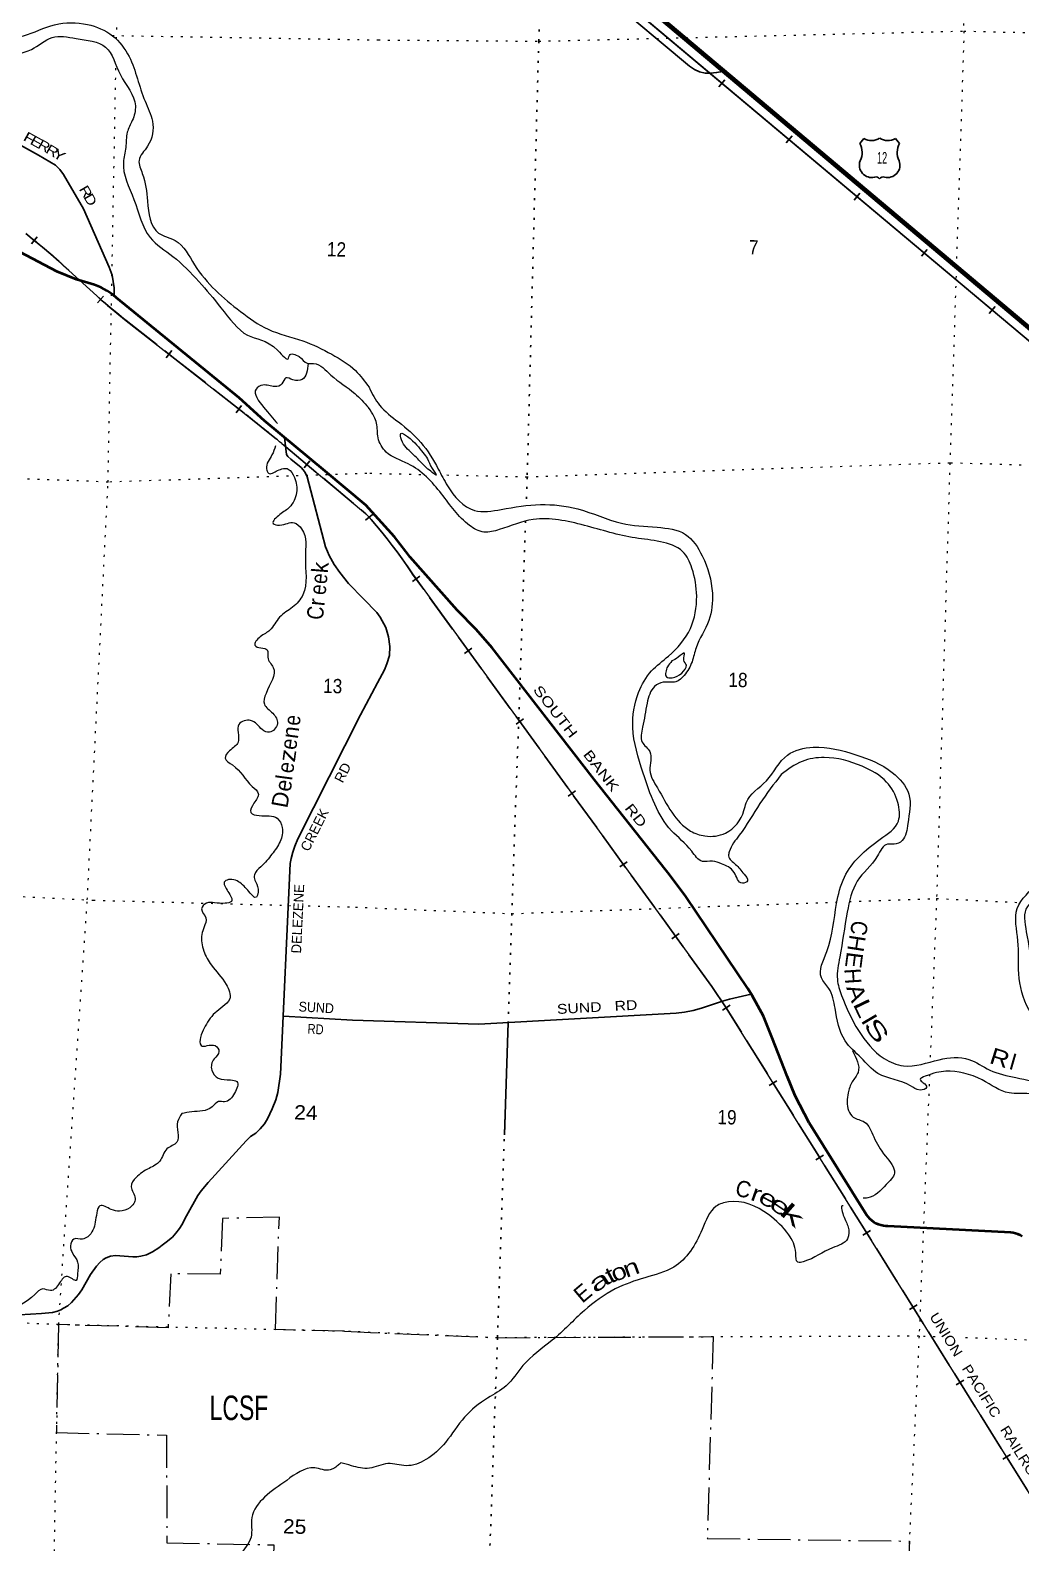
# Model space of a CAD drawing. Header units: feet. Extents: x -757852 to -501257, y -360805 to -170898.
# Drawn here: x -599646 to -587532, y -200353 to -181854 of the extents above; entities that cross this region are included whole.
import ezdxf
from ezdxf.enums import TextEntityAlignment as Align

# ---------------------------------------------------------------- set-up
doc = ezdxf.new("R2010")
doc.units = ezdxf.units.FT
doc.header["$LTSCALE"] = 80
for name, pattern in [('DOT_DASHED', [7.7, 5, -1.2, 0.3, -1.2]), ('DOTTED', [1.5, 0.3, -1.2]), ('LONG_DASHED', [7.5, 6, -1.5])]:
    doc.linetypes.add(name, pattern=pattern)
for name, color, linetype, lineweight in [('16', 7, 'Continuous', 25), ('20', 7, 'Continuous', 70), ('26', 7, 'Continuous', 40), ('27', 7, 'Continuous', 13), ('29', 7, 'Continuous', 25), ('34', 7, 'Continuous', 13), ('39', 7, 'Continuous', 13), ('41', 7, 'Continuous', 13), ('44', 7, 'DOT_DASHED', 13), ('6', 7, 'DOTTED', 25), ('63', 7, 'Continuous', 25), ('7', 7, 'DOTTED', 13)]:
    doc.layers.add(name, color=color, linetype=linetype, lineweight=lineweight)
doc.layers.add('30', color=7, linetype='Continuous')

msp = doc.modelspace()

# ---------------------------------------------------------------- linework, layer by layer
at = {"layer": '16'}
for p, q in [((-589501.19, -183237.98), (-589449.88, -183179.22)), ((-589258.12, -183173.25), (-589258.4, -183173.45)), ((-589066.03, -183179.13), (-589014.64, -183237.98))]:
    msp.add_line(p, q, dxfattribs=at)
for centre, radius, start, end in [((-589694.17, -183348.61), 222.05, 332.97043, 29.75871), ((-589358.8, -183021.56), 182.07, 239.97227, 303.45418), ((-589157.02, -183022.06), 181.52, 236.33975, 300.08743), ((-589157.03, -183021.56), 182.07, 236.54582, 236.59441), ((-588821.67, -183348.61), 222.05, 150.24129, 207.02957), ((-589354.98, -183503.51), 151.42, 159.09177, 283.81923), ((-589160.86, -183503.51), 151.42, 256.18077, 20.90823)]:
    msp.add_arc(centre, radius, start, end, dxfattribs=at)
for centre, major_axis, start_param, end_param in [((-589299.64, -183702.33), (-19.56, 51.67), 4.95877769, 6.28318531), ((-589216.19, -183702.33), (19.56, 51.67), 0, 1.32637542)]:
    msp.add_ellipse(centre, major_axis=major_axis, ratio=0.929097, start_param=start_param, end_param=end_param, dxfattribs=at)
at = {"layer": '20'}
msp.add_lwpolyline([(-584074.58, -190009.86), (-584119.21, -189942.74), (-584890.46, -188925.91), (-585083.1, -188661.93), (-586261.76, -186780.57), (-586273.71, -186761.72), (-586575.7, -186338.49), (-586920.28, -185949.15), (-587303.67, -185597.96), (-594979.17, -179141.58), (-595309.87, -178854.35)], dxfattribs=at)
at = {"layer": '26'}
for points in [[(-595540.12, -187662.57), (-596038.99, -187248.41), (-596781.73, -186629.51), (-597092.44, -186347.79), (-598589.4, -185127.21), (-598633.41, -185091.04), (-598704.25, -185042.49), (-598779.77, -185001.62), (-598859.15, -184968.86), (-598941.52, -184944.58), (-599078.68, -184901.37), (-599320.51, -184803.01), (-603799.81, -182442.12), (-603946.42, -182371.67), (-604077.82, -182319.75), (-604238.94, -182273.46), (-604471.91, -182221.38)], [(-587514.92, -196606.31), (-587540.61, -196591.08), (-587567.75, -196578.62), (-587596.05, -196569.06), (-587625.19, -196562.51), (-587654.85, -196559.05), (-589156.37, -196479.4), (-589180.85, -196479.17), (-589212.2, -196475.95), (-589243.05, -196469.47), (-589273.05, -196459.8), (-589301.88, -196447.05), (-589329.22, -196431.35), (-589354.76, -196412.88), (-589378.24, -196391.85), (-589399.38, -196368.47), (-589417.97, -196343.02), (-590119.26, -195216.53), (-590289.9, -194888.53), (-590389.46, -194646.55), (-590570.47, -194176.01), (-590679.68, -193910.87), (-590816, -193658.6), (-590868.62, -193575.74), (-591629.73, -192449.84), (-591830.28, -192173.75), (-591880.44, -192113.3), (-592746.62, -191022.62), (-593997.38, -189405.69), (-594194.07, -189184.65), (-594423.66, -188948.46), (-594998.53, -188296.77), (-595052.18, -188228.4), (-595191.62, -188048.48), (-595540.12, -187662.57)]]:
    msp.add_lwpolyline(points, dxfattribs=at)
at = {"layer": '29'}
for p, q in [((-593327.95, -180830.71), (-591583.43, -182292.38)), ((-595607.1, -190225.14), (-596373.23, -191742.65)), ((-596465.5, -192045.36), (-596585.51, -194623.68)), ((-596548.56, -193913.29), (-595704.77, -193961.3)), ((-593801.01, -193991.29), (-593847.83, -195364.89))]:
    msp.add_line(p, q, dxfattribs=at)
for points in [[(-591583.43, -182292.38), (-591522.11, -182335.16), (-591462.53, -182360.7), (-591390.18, -182377.73), (-591328.48, -182379.86), (-591251.88, -182371.35), (-591205.06, -182360.7), (-591169.09, -182346.5)], [(-601271.43, -182945.72), (-600919.63, -182924.43), (-600798.84, -182926.87), (-600621.2, -182939.91), (-600283.15, -183012.07), (-600135.39, -183054.37), (-599545.7, -183382.06), (-599336.93, -183504.33), (-599283.38, -183555.13), (-599237.58, -183617.93), (-598994.26, -184039.82), (-598680.3, -184749.81), (-598646.19, -184848.58), (-598621.88, -185006.05), (-598621.35, -185100.95)], [(-596535.65, -186833.1), (-596510.69, -187042.46), (-596497.07, -187065.17), (-596459.87, -187100.57), (-596333.71, -187203.18), (-596307.39, -187231.32), (-596284.7, -187261.29), (-596260.2, -187314.85), (-596035.12, -188171.99), (-596012.43, -188229.21), (-595990.64, -188278.24), (-595929.84, -188386.28), (-595861.77, -188487.08), (-595755.59, -188618.72), (-595570.02, -188806.46)], [(-595570.02, -188806.46), (-595407.51, -188976.95), (-595364.96, -189032.3), (-595296.87, -189160.03), (-595262.82, -189270.72), (-595250.05, -189389.93), (-595254.31, -189500.63), (-595284.1, -189602.81), (-595313.89, -189675.19), (-595399, -189836.98), (-595607.1, -190225.14)], [(-596465.5, -192045.36), (-596456.09, -191982.44), (-596435.22, -191905.26), (-596410.85, -191834.82), (-596373.23, -191742.65)], [(-591746.21, -193877.43), (-591646.59, -193861.97), (-591540.2, -193842.81), (-591435.93, -193815.14), (-591352.95, -193787.46), (-591180.59, -193727.86), (-591093.35, -193704.44), (-590827.37, -193644.84)], [(-595704.77, -193961.3), (-594161.99, -194008.19), (-591746.21, -193877.43)], [(-596585.51, -194623.68), (-596619.57, -194847.54), (-596644.08, -194935.62), (-596688.55, -195043.67), (-596745.73, -195169.88), (-596782.94, -195228.9), (-596834.67, -195289.74), (-596888.22, -195341.49), (-596950.84, -195385.98), (-597004.39, -195435.92), (-597469.07, -195948.03), (-597556.2, -196047.91), (-597596.13, -196104.21), (-597734.08, -196354.81), (-597791.27, -196462.87), (-597822.13, -196510.09), (-597864.78, -196565.47), (-597908.34, -196616.32), (-597984.58, -196678.06), (-598034.55, -196714.72)], [(-598034.55, -196714.72), (-598073.52, -196745.25), (-598152.48, -196795.2), (-598225.99, -196830.61), (-598294.06, -196849.68), (-598343.98, -196856.03), (-598392.08, -196856.95), (-598551.82, -196842.42), (-598603.55, -196841.5), (-598664.36, -196849.68), (-598716.09, -196866.93), (-598755.12, -196889.63), (-598795.05, -196924.14), (-598834.98, -196969.54), (-598911.22, -197071.23), (-599016.5, -197260.1), (-599056.44, -197318.21), (-599140.84, -197415.37), (-599187.12, -197454.41), (-599237.95, -197485.28), (-599271.53, -197502.54), (-599313.28, -197520.7), (-599372.28, -197536.13), (-599506.6, -197547.03), (-599777.06, -197563.37)]]:
    msp.add_lwpolyline(points, dxfattribs=at)
at = {"layer": '34'}
for p, q in [((-595325.73, -179027.64), (-587387.71, -185689.64)), ((-599174.18, -184793.76), (-598833.05, -185102.71)), ((-596568.85, -186909.91), (-595544.01, -187765.54))]:
    msp.add_line(p, q, dxfattribs=at)
at = {"layer": '34', "lineweight": 25}
for p, q in [((-591223.26, -182543.9), (-591152.15, -182459.17)), ((-590400.28, -183231.18), (-590329.17, -183146.45)), ((-589570.26, -183931.18), (-589499.15, -183846.46)), ((-588747.28, -184618.46), (-588676.17, -184533.74)), ((-587917.26, -185318.47), (-587846.15, -185233.74))]:
    msp.add_line(p, q, dxfattribs=at)
msp.add_lwpolyline([(-595314.6, -179035.54), (-587387, -185688.8)], dxfattribs=at)
at = {"layer": '34'}
for points in [[(-598471.95, -185406.04), (-597879.13, -185872.73), (-597009.94, -186552.94)], [(-582840.3, -207088.85), (-583002.41, -206831.92), (-591133.29, -193811.71), (-591307.85, -193548.17), (-594968.57, -188503.64)]]:
    msp.add_lwpolyline(points, dxfattribs=at)
for centre, radius, start, end in [((-604374.13, -190331.86), 7596.72, 46.80372, 52.04291), ((-594695.81, -180544.11), 6156.1, 227.77404, 232.16433), ((-618572.31, -213648.01), 34627.72, 50.54809, 51.48704), ((-599845.74, -191704.85), 5833.91, 33.27959, 42.50732)]:
    msp.add_arc(centre, radius, start, end, dxfattribs=at)
at = {"layer": '39'}
for points in [[(-602159.59, -180637.84), (-602062.63, -180545.69), (-601994.6, -180325.97), (-601905.47, -180068.54), (-601066.7, -179520), (-600691.81, -179435.13), (-600393.08, -179400.48), (-600272, -179387.46), (-600171.19, -179379.97), (-599845.77, -179480.88), (-599750.74, -179541.69), (-599674.58, -179553.7), (-599485.79, -179959.14), (-599571.98, -180180.41), (-599664.7, -180264.62), (-599697.54, -180211.44), (-599791.35, -180259.37), (-599944.1, -180408.48), (-600057.45, -180512.29), (-600115.36, -180573.22), (-600231.09, -180691.06), (-600462.26, -180759.66), (-600870.63, -180910.3), (-601082.68, -181096.14), (-601084.11, -181386.01), (-600936.92, -181687.72), (-600667.24, -181843.58), (-600502.28, -181845.78), (-600364.98, -181984.17), (-600103.54, -181990.84), (-599727.47, -181921.92), (-599347.67, -181786.65), (-598947.11, -181782.78), (-598640.77, -181921.46), (-598438.04, -182176.27), (-598242.76, -182720.8), (-598150.49, -182966.75), (-598210.64, -183271.23), (-598315.75, -183445.71), (-598275.6, -183605.78), (-598211.9, -183945.63), (-598076.99, -184333.6), (-597874.09, -184425.34), (-597636.24, -184723.33), (-597075.37, -185293.29), (-596736.86, -185511.3), (-596313.88, -185652.95), (-595957.89, -185817.05), (-595669.19, -186015.68), (-595502.89, -186220.86)], [(-599893.23, -182263.96), (-599931.49, -182186.48), (-599829.8, -182144.79), (-599629.1, -182087.5), (-599379.86, -181942.86), (-599086.35, -181954.38), (-598724.84, -182060.24), (-598544.34, -182397.03), (-598360.96, -182778.18), (-598397.79, -182958.43), (-598459.84, -183101.8), (-598478.68, -183286.54), (-598507.53, -183469), (-598378.35, -183923.26), (-598179.04, -184389.38), (-597901.23, -184619.93), (-597583.15, -184928.02), (-597313.7, -185248.96), (-596988.25, -185583.4), (-596618.75, -185770), (-596486.34, -185863.97), (-596477.42, -185829.97), (-596359.07, -185845.07), (-596260.54, -185926.1), (-596182.16, -185930.11), (-595968.43, -186070.45), (-595676.44, -186297.34), (-595508.57, -186468.83)], [(-596247.44, -185928.94), (-596322.03, -186125.85), (-596432.79, -186129.07), (-596520.76, -186106.69), (-596568.93, -186179.95), (-596654.27, -186212), (-596802.73, -186194.12), (-596884.46, -186242.37), (-596791.51, -186462.17), (-596624.11, -186664.19)], [(-595502.89, -186220.86), (-595374.11, -186439.94), (-595143.89, -186644.52), (-594870.55, -186894.36), (-594655.3, -187221.21), (-594543.62, -187424.94), (-594213.24, -187726.41), (-593885.43, -187714.2), (-593405.81, -187655.38), (-592948.95, -187708.6), (-592414.59, -187882.3), (-591979.78, -187932.98), (-591632.23, -188019.75), (-591427.5, -188282.01), (-591303.77, -188739.34), (-591347.87, -189072.01), (-591502.51, -189406.04), (-591552.81, -189577.72), (-591649.26, -189746.29), (-591749.52, -189822.28), (-591906.4, -189828.56), (-592010.06, -189878.33), (-592101.39, -190085.22), (-592156.63, -190379.42), (-592160.93, -190560.25), (-592069.28, -190677.05), (-592066.66, -190904.29), (-591975.39, -191121.6), (-591570, -191648.04), (-591394.62, -191708.56), (-591142.59, -191672.4), (-590917.05, -191398.39), (-590890.65, -191302.52), (-590643.11, -191033.05), (-590386.49, -190719.58), (-590070.72, -190622.64), (-589548.51, -190715.62), (-589103.56, -190931.4), (-588900.94, -191197.63), (-588913.52, -191557.19), (-588982.77, -191764.61), (-589082.31, -191810.46), (-589160.63, -191808.58), (-589284.62, -191952.35), (-589531.06, -192260.05), (-589654.62, -192639.05), (-589746.06, -193187.7), (-589774.71, -193462.44), (-589723.12, -193658.69), (-589516.34, -194087.87), (-589202.98, -194429.14), (-588966.02, -194519.29), (-588530.25, -194445.34), (-588166.48, -194442.03), (-587912.36, -194570.79), (-587591.06, -194662.96), (-587214, -194776.58), (-586983.45, -194967.09), (-586886.73, -195208.66), (-586919.88, -195503.39), (-586868.49, -195707.68), (-586581.47, -195889.5), (-586274.94, -195927.03), (-586150.86, -195863.68), (-586110.98, -195876.7), (-586138.43, -195932.33), (-586052.03, -195932.4), (-585792.26, -195824.06), (-585670.04, -195670.19), (-585735.3, -195457.52), (-585879.5, -195184.66), (-585920.56, -194968.55), (-586036.88, -194790.85), (-586358.52, -194543.86), (-586693.69, -194443.32), (-587165.02, -194154.53), (-587434.58, -193830.39), (-587556.78, -193393.2), (-587567.29, -192990.87), (-587575.93, -192594.61), (-587325.09, -192270.94), (-587131.44, -192070.54), (-586926.08, -191968.93), (-586906.14, -191891), (-586856.08, -191898.24), (-586807.12, -191951.69), (-586718.09, -191925.68), (-586662.91, -191971.24), (-586469.84, -191963.83), (-586294.22, -192014.3), (-586076.87, -192252.74), (-585794.36, -192707.86), (-585593.93, -192982.08), (-584752.1, -193490.88), (-584410.53, -193828.81), (-584167.16, -193987.46), (-583298.84, -194480.82)], [(-590462.47, -190956.99), (-590722.11, -191312.61), (-590974.43, -191698.57), (-591097.8, -191900.66), (-591105.07, -191952.76), (-591019.1, -192055.35), (-590915.49, -192176.46), (-590873.18, -192255.88), (-590936.2, -192286.53), (-591037.51, -192153.41), (-591193.72, -192047.12), (-591301.49, -192016.38), (-591426.14, -192019.41), (-591555.75, -191893.66), (-591802.99, -191644.44), (-592149.85, -190938.48), (-592277.21, -190380.54), (-592206.72, -189952), (-592047.78, -189690.45), (-591840.5, -189508.48), (-591573.26, -189171.13), (-591495.51, -188774.94), (-591553.68, -188433.78), (-591667.33, -188227.99), (-591937.76, -188108.89), (-592246.11, -188063.27), (-592869.35, -187909.55), (-593494.56, -187838.21), (-593909.39, -187960.91), (-594096.96, -187990.57), (-594273.87, -187909.91), (-594616.3, -187523.71), (-595025.47, -187156), (-595293.32, -187012.85), (-595391.62, -186837.59), (-595411.45, -186658.18), (-595440.62, -186580.09), (-595508.57, -186468.83)], [(-594845.4, -187019.61), (-595033.59, -186822.08), (-595113.1, -186785.99), (-595106.89, -186862.53), (-595046.89, -186958.47), (-594907.51, -187096.52), (-594781.87, -187220.17), (-594679.12, -187293.01), (-594731.47, -187213.34), (-594786.93, -187095.4), (-594845.4, -187019.61)], [(-596646.56, -186938.02), (-596689.88, -187048.6), (-596756.63, -187218.02), (-596733.84, -187270.94), (-596620.34, -187239.61), (-596491.06, -187220.77), (-596415.27, -187325.37), (-596389.82, -187509.23), (-596474.92, -187688.25), (-596593.94, -187777.82), (-596675.22, -187886.47), (-596597.25, -187906.58), (-596417.39, -187876.94), (-596326.75, -187951.73), (-596281.45, -188303.19), (-596311.25, -188757.42), (-596437.97, -188911.22), (-596596.03, -189032.01), (-596716.86, -189192), (-596833.67, -189273.57), (-596898.7, -189376.6), (-596825.07, -189408.68), (-596747.21, -189432.81), (-596741.44, -189521.54), (-596674.21, -189646.06), (-596762.88, -189963.9), (-596782.39, -190096.28), (-596680.61, -190207.59), (-596623.49, -190333.87), (-596720.8, -190440.1), (-596808.51, -190407.66), (-596950.51, -190295.32), (-597094.64, -190343.99), (-597105.22, -190442.37), (-597104.26, -190561.18), (-597209.61, -190667.2), (-597262.27, -190758.47), (-597173.79, -190839.24), (-596931.05, -191103.13), (-596856.8, -191189.58), (-596910.19, -191309.01), (-596949.28, -191420.75), (-596845.64, -191459.63), (-596627.11, -191491.38), (-596563.64, -191605.74), (-596590.16, -191776.19), (-596690.78, -191932.67), (-596825.49, -192084.25), (-596904.55, -192184.91), (-596900.17, -192249.44), (-596858.67, -192357.2), (-596897.62, -192462.91), (-596921.28, -192444.19), (-597048.53, -192306.05), (-597201.78, -192239.73), (-597266.81, -192264.25), (-597227.73, -192388.05), (-597186.54, -192507.88), (-597263.64, -192532.09), (-597392.24, -192524.78), (-597490.99, -192530.31), (-597551.17, -192601.25), (-597499.62, -192709.27), (-597520.62, -192821.48), (-597547.13, -192913.41), (-597524.15, -193115.32), (-597430.01, -193288.84), (-597248.94, -193524.98), (-597207.18, -193701.2), (-597292.12, -193795.67), (-597463.39, -193960.41), (-597518.21, -194057.66), (-597565.41, -194171.21), (-597557.89, -194270.05), (-597384.89, -194272.45), (-597338.48, -194346.11), (-597397.12, -194435.21), (-597426.84, -194573.36), (-597346.82, -194670.03), (-597196.45, -194691.98), (-597120.5, -194712.04), (-597146.3, -194854.32), (-597269.76, -194959.89), (-597344.17, -194957.99), (-597422.29, -195022.43), (-597669.35, -195082.56), (-597792.65, -195103.58)], [(-591797.71, -189567.81), (-591720.25, -189521.42), (-591644.71, -189470.97), (-591652.79, -189557.22), (-591622.14, -189620.28), (-591678.66, -189715.42), (-591796.57, -189772.9), (-591866.67, -189763.17), (-591873.31, -189704.71), (-591853.66, -189638.84), (-591797.71, -189567.81)], [(-580240.87, -198176.74), (-580247.54, -198100.97), (-580396.67, -197908.08), (-581118.58, -197004.11), (-582178.18, -195683.89), (-583183.86, -194799.22), (-583651.41, -194520.58), (-584426.36, -194071.69), (-584602.5, -193958.89), (-584655.72, -193915.39), (-584779.07, -193779.73), (-585467, -193304.79), (-585811.92, -193107.51), (-585860.78, -193050.04), (-585848.06, -193022.2), (-585792.21, -193039.63), (-585789.15, -192995.48), (-585900.99, -192882.21), (-586285.05, -192304.02), (-586346.11, -192167.85), (-586379.86, -192150.95), (-586412.9, -192188.35), (-586467.45, -192116.68), (-586601.86, -192107.41), (-586886.26, -192237.27), (-587059.87, -192271.29), (-587182.61, -192278.39), (-587309.22, -192448.23), (-587450.8, -192571.48), (-587464.2, -192880.76), (-587408.8, -193338.46), (-587379.26, -193701.05), (-587159.09, -193989.82), (-587002.84, -194094.1), (-586851.51, -194152.03), (-586684.31, -194302.81), (-586608.58, -194328.76), (-586549.62, -194300.02), (-586370.03, -194352.6), (-586256.34, -194387.5), (-586067.86, -194572.98), (-585868.58, -194810.98), (-585762.2, -194984.43), (-585687.76, -195149.06), (-585503.64, -195432.95), (-585443.45, -195689.72), (-585514.56, -195891.06), (-585712.32, -196010.94), (-585947.03, -195995.24), (-586247.59, -196044.3), (-586778.37, -195973.21), (-586979.75, -195823.62), (-587045.92, -195649.13), (-587057.05, -195357.35), (-587175.38, -195010.72), (-587427.06, -194863.93), (-587673.92, -194851.96), (-588003.64, -194691.23), (-588447.2, -194586.06), (-588699.8, -194646.32), (-588763.06, -194687.02), (-588723.81, -194726.16), (-588682.98, -194783.43), (-588764.12, -194815.66), (-588879.44, -194764.63), (-589279.68, -194612.26), (-589484.13, -194422.37), (-589680.11, -194214.6), (-589803.21, -193815.59), (-589879.8, -193572.49), (-589969.16, -193443.69), (-589905.23, -193121.55), (-589784.77, -192535.4), (-589688.65, -192212.02), (-589251.62, -191748.09), (-589029.33, -191526.26), (-589035.97, -191298.92), (-589172.66, -191048.35), (-589473.49, -190856.15), (-589935.08, -190748.54), (-590205.47, -190796.31), (-590462.47, -190956.99)], [(-589591.6, -194333.19), (-589522.53, -194600.38), (-589593.63, -194717.28), (-589643.03, -194850.79), (-589655.7, -194961.06), (-589581.74, -195145.79), (-589444.56, -195207.39), (-589330.29, -195387.06), (-589187.24, -195623.71), (-589077.66, -195831.41), (-589177.45, -195971.75), (-589404.38, -196135.16), (-589458.34, -196139.94)], [(-597792.65, -195103.58), (-597843.5, -195202.94), (-597840.83, -195333.87), (-597853.94, -195452.32), (-597974.82, -195535.8), (-598061.16, -195684.59), (-598192.24, -195773.85), (-598352.11, -195886.54), (-598411.32, -195997.77), (-598362.71, -196141.95), (-598428, -196255.04), (-598553.82, -196296.12), (-598655.97, -196277.41), (-598793.65, -196231.62), (-598832.13, -196319.22), (-598879.79, -196529.39), (-598942.25, -196610.34), (-599007.38, -196638.88), (-599112, -196638.22), (-599154.4, -196721.7), (-599128.52, -196810.94), (-599066.96, -196921.22), (-599068.63, -197064.12), (-599082.76, -197144.29), (-599192.18, -197095.19), (-599286.81, -197175.32), (-599399.91, -197269.07), (-599491.95, -197248.6), (-599590.29, -197316.56), (-599929.51, -197511.63), (-600005.82, -197552.12), (-600060.72, -197687.23)], [(-589704.6, -196233.85), (-589708.25, -196231.9), (-589703.34, -196344.95), (-589641.98, -196493.33), (-589649.35, -196633.88), (-589832.81, -196744.05), (-590192.56, -196916.33), (-590257.02, -196922.82), (-590284.41, -196807.57), (-590369.56, -196586.38), (-590618.8, -196337.12), (-591107.4, -196182.62), (-591257.4, -196237.31), (-591428.96, -196522.68), (-591775.43, -196980.76), (-592128.15, -197110.98), (-592491.11, -197249), (-592869.13, -197513.32), (-593261.55, -197875.8), (-593622.6, -198186.76), (-593825.38, -198433.18), (-594051.98, -198582.53), (-594334.85, -198816.97), (-594567.23, -199125), (-594807.36, -199336.35), (-595048.24, -199410.96), (-595272.68, -199385.45), (-595499.08, -199442.33), (-595717.34, -199410.94), (-595846.35, -199373.39)], [(-595846.35, -199373.39), (-595884.15, -199406.37), (-595936.51, -199444.29), (-595976.94, -199462.24), (-596167.47, -199437.24), (-596509.47, -199589.58), (-596780.42, -199796.07), (-596935.76, -200045.77), (-596945.89, -200283.07), (-597080.7, -200517.2), (-597188.34, -200711.75), (-597322.16, -200750.61), (-597469.5, -200924.01), (-597640.86, -201014.26), (-597781.43, -201081.14), (-597863.02, -201201.87), (-597929.65, -201288.75), (-597948.12, -201380.89), (-597935.19, -201504.02), (-597910.51, -201639.54), (-597809.09, -201764.93), (-597756.71, -201919.27), (-597681.03, -202027.91), (-597588.38, -202181.26), (-597556.79, -202361.25), (-597523.38, -202470.81), (-597569.03, -202602.52), (-597736.58, -202700.92), (-597812.39, -202831.86), (-597711.34, -202971.34), (-597440.28, -203229.91), (-597167.38, -203573.08), (-597167.4, -203808.63), (-597010.43, -204277.69), (-596994.16, -204505.6), (-597090.21, -204797.08), (-596986.89, -205005.06), (-596627.26, -205418.9), (-596476.04, -205642.2), (-596261.65, -205834.9), (-596240.63, -206034.74), (-596296.65, -206178.27), (-596278.35, -206327.71), (-596265.28, -206523.33), (-596421.59, -206732.75), (-596588.48, -206962.02), (-596730, -207143.63), (-596944.73, -207277.06), (-597103.72, -207434.06), (-597239.51, -207627.9)]]:
    msp.add_spline(points, degree=3, dxfattribs=at)
at = {"layer": '44'}
for points in [[(-595804.26, -197766.98), (-596648.37, -197744.82), (-596599.65, -196371.51), (-597296, -196386.24), (-597321.99, -197066.21), (-597925.99, -197064.92), (-597960.52, -197723.75), (-599299.91, -197684.33), (-599326.48, -199006.08), (-597980.43, -199036.16), (-597974.55, -200353.93), (-596666.1, -200377.76), (-596711.11, -201647.37), (-595905.72, -201648.38)], [(-595804.26, -197766.98), (-593931.94, -197845.59), (-591293.32, -197831.72), (-591365.49, -200301.11), (-588893.17, -200332.99), (-589016.58, -203013.06), (-589199.9, -208550.39), (-583804.11, -208601.89), (-584550.56, -214209.07), (-583154.53, -214200.7), (-583189.17, -215418.21), (-581846.92, -215379.78), (-581937.57, -218037.78), (-580618.34, -218051.17), (-580687.35, -221707.38)]]:
    msp.add_lwpolyline(points, dxfattribs=at)
at = {"layer": '6'}
for points in [[(-593221.7, -175582.27), (-593250.92, -176686.25), (-593427.48, -181987.49), (-593568.6, -187319.75), (-593581, -187672.65)], [(-593587.39, -187854.73), (-593756.11, -192658.92), (-593931.94, -197845.59), (-594121.02, -203082.19), (-594303.74, -208389.32)]]:
    msp.add_lwpolyline(points, dxfattribs=at)
at = {"layer": '63'}
for p, q in [((-599630.72, -184466.18), (-599560.21, -184380.96)), ((-598822.39, -185187.66), (-598748.52, -185105.33)), ((-597982.4, -185859.52), (-597913.98, -185772.61)), ((-597128.97, -186531.04), (-597060.8, -186443.93)), ((-596298.06, -187205.69), (-596227.17, -187120.78)), ((-595462.28, -187777.37), (-595544.93, -187846.64)), ((-594880.35, -188529.67), (-594969.87, -188594.64)), ((-594244.75, -189409.99), (-594334.27, -189474.95)), ((-593612.9, -190276.25), (-593702.42, -190341.21)), ((-592977.29, -191156.56), (-593066.81, -191221.53)), ((-592345.44, -192022.82), (-592434.96, -192087.78)), ((-591709.84, -192903.14), (-591799.36, -192968.1)), ((-591087.65, -193779.01), (-591179.86, -193840.09)), ((-590513.88, -194702.59), (-590607.69, -194761.18)), ((-589943.73, -195610.65), (-590037.55, -195669.24)), ((-589370.82, -196533), (-589464.64, -196591.59)), ((-588800.68, -197441.06), (-588894.49, -197499.65)), ((-588227.77, -198363.41), (-588321.58, -198421.99)), ((-587657.62, -199271.47), (-587751.44, -199330.06))]:
    msp.add_line(p, q, dxfattribs=at)
at = {"layer": '63', "linetype": 'LONG_DASHED'}
msp.add_line((-596520.6, -186948.77), (-595542.76, -187767.01), dxfattribs=at)
for points in [[(-599700.92, -184341.21), (-599596.57, -184423.58), (-599494.66, -184507.89), (-599394.17, -184594), (-599294.01, -184681.77), (-599196.31, -184771.47), (-599173.43, -184792.95), (-598832.31, -185101.89), (-598752.13, -185173.83), (-598670.76, -185243.52), (-598588.14, -185311.86), (-598504.25, -185379.69), (-598471.27, -185405.17), (-597878.45, -185871.86), (-597009.21, -186552.11), (-597009.18, -186552.14), (-596521.74, -186946.62)], [(-583003.34, -206832.5), (-591134.22, -193812.31), (-591308.75, -193548.8), (-594969.48, -188504.27), (-594982.34, -188484.7), (-595038.95, -188400.48), (-595097.23, -188317.04), (-595157.64, -188234.73), (-595218.51, -188153.64), (-595281.07, -188073.31), (-595345.74, -187994.12), (-595410.88, -187916.14), (-595477.3, -187839.36), (-595542.85, -187767.02)]]:
    msp.add_lwpolyline(points, dxfattribs=at)
at = {"layer": '7'}
for p, q in [((-598645.38, -181917.83), (-595372.77, -181971.87)), ((-594868.46, -187290.09), (-595529.99, -187275)), ((-596246.53, -192563.24), (-595668.62, -192578.52))]:
    msp.add_line(p, q, dxfattribs=at)
for points in [[(-598592.11, -181963.06), (-598421.4, -176602.06), (-598433.88, -175583.82)], [(-588610.06, -175701.95), (-588657.15, -176750.61), (-588226.42, -181863.42), (-588398.53, -187146.67), (-588561.6, -192472.36), (-588641.12, -194462.17)], [(-595391.38, -181972.66), (-593427.48, -181987.49), (-588226.42, -181863.42), (-582914.92, -181995.31), (-577451.67, -182335.92), (-572247.05, -182652.21), (-566998.42, -182639.86), (-564061.17, -182753.84)], [(-599538.07, -208348.37), (-599397.9, -202978.64), (-599299.91, -197684.33), (-598948.9, -192489.09), (-598694.69, -187379.96), (-598598.45, -182278.59)], [(-595529.99, -187275), (-598694.69, -187379.96), (-603915.69, -187180.32), (-604141.19, -187184.63), (-609216.37, -187105.48), (-609488.13, -187108.61), (-614283.67, -187032.57), (-614849.19, -187034.25), (-619431.78, -186971.69), (-620190.36, -186968.44), (-624381.3, -186936), (-626877.39, -186849.46)], [(-578609.11, -187621.28), (-583087.7, -187306.7), (-588398.53, -187146.67), (-593568.6, -187319.75), (-594613.87, -187295.9)], [(-627022.63, -192127.64), (-624500.74, -192203.59), (-619847.94, -191883.42), (-615118.3, -192096.69), (-609777.96, -192116.17), (-604286.74, -192216.01), (-598874.7, -192493.77), (-596464.11, -192557.49)], [(-595668.62, -192578.52), (-593756.11, -192658.92), (-589780.97, -192516.16)], [(-589629.05, -192510.69), (-588561.6, -192472.36), (-587559.57, -192521.71)], [(-588647.58, -194623.77), (-588775.59, -197826.99), (-589026.83, -203058.08), (-589199.9, -208550.39)], [(-595804.26, -197766.98), (-599299.91, -197684.33), (-599988.65, -197655.87)], [(-588579.74, -197833.95), (-588775.59, -197826.99), (-593931.94, -197845.59), (-595804.26, -197766.98)], [(-581394.97, -198094.4), (-583505.6, -198014.17), (-588280.1, -197844.59)]]:
    msp.add_lwpolyline(points, dxfattribs=at)

# ---------------------------------------------------------------- texts
at = {"layer": '16', "width": 0.6}
msp.add_text('12', height=140, dxfattribs=at).set_placement((-589228.22, -183483.76), align=Align.CENTER)
at = {"layer": '27', "width": 1.35}
msp.add_text('SOUTH    BANK    RD', height=120, rotation=307.723, dxfattribs=at).set_placement((-593502.59, -189922.76))
at = {"layer": '30'}
for s, rotation, width, p in [('F', 330.939, 1.4, (-599683.35, -183225.48)), ('E', 330.939, 1.3, (-599598.96, -183271.85)), ('R', 330.939, 1.2, (-599504.39, -183322.03)), ('R', 329.644, 1.25, (-599406.23, -183381.46)), ('Y', 329.644, 1.35, (-599322.19, -183431.91)), ('R', 299.974, 1.25, (-599018.31, -183858.02)), ('D', 299.974, 1.25, (-598961.66, -183956.24)), ('SUND   RD', 3.098, 1.2, (-592709.8, -193859.48))]:
    msp.add_text(s, height=120, rotation=rotation, dxfattribs=dict(at, width=width)).set_placement(p, align=Align.CENTER)
for s, rotation, width, p in [('RD', 63.213, 1.05, (-595825.57, -191068.8)), ('SUND', 356.743, 0.95, (-596366.83, -193853.52)), ('RD', 356.743, 0.85, (-596257.63, -194125.35))]:
    msp.add_text(s, height=120, rotation=rotation, dxfattribs=dict(at, width=width)).set_placement(p)
for s, rotation, p in [('CREEK', 63.213, (-596240.25, -191907.62)), ('DELEZENE', 87.335, (-596334.59, -193147.3))]:
    msp.add_text(s, height=120, rotation=rotation, dxfattribs=at).set_placement(p)
at = {"layer": '41'}
for s, rotation, p in [('k', 85.309, (-596006.93, -188499.6)), ('r', 83.905, (-596050.04, -188903.3)), ('n', 82.384, (-596374.04, -190526.75)), ('l', 82.384, (-596443.73, -191035.57)), ('D', 79.672, (-596503.49, -191375.6))]:
    msp.add_text(s, height=200, rotation=rotation, dxfattribs=at).set_placement(p)
for s, rotation, width, p in [('e', 83.905, 0.85, (-596021.19, -188633.12)), ('e', 83.905, 0.85, (-596035.45, -188766.64)), ('C', 83.905, 0.85, (-596067.97, -189071.27)), ('e', 84.804, 0.85, (-596349.6, -190364.4)), ('e', 82.384, 0.9, (-596394.1, -190662.11)), ('z', 82.384, 1.15, (-596410.69, -190813.37)), ('e', 82.384, 0.9, (-596430.77, -190948.73)), ('e', 80.753, 0.95, (-596462.97, -191174.9))]:
    msp.add_text(s, height=200, rotation=rotation, dxfattribs=dict(at, width=width)).set_placement(p)
for s, rotation, width, p in [('C', 260.118, 0.9, (-589607.24, -192817.96)), ('H', 261.134, 1.05, (-589638.78, -193007.08)), ('E', 262.561, 1.1, (-589669.23, -193213.71)), ('A', 290.008, 1.2, (-589632.94, -193661.28)), ('L', 295.731, 1.4, (-589543.62, -193858.19)), ('I', 300.406, 1.25, (-589469.83, -194003.34)), ('S', 306.129, 1.7, (-589374.42, -194145.47)), ('R', 342.601, 1.2, (-587817.32, -194517.92)), ('C', 347.72, 0.95, (-590945.48, -196124.65)), ('r', 340.621, 1.3, (-590795.28, -196174.62)), ('e', 331.953, 1.4, (-590666.7, -196228.01)), ('e', 325.982, 1.6, (-590528.36, -196312.59)), ('k', 318.725, 2.1, (-590391.58, -196417.71)), ('t', 28.164, 1.35, (-592504.96, -197166.14)), ('o', 22.755, 1.25, (-592412.67, -197131.59)), ('n', 19.891, 1.3, (-592265.53, -197081.36)), ('a', 33.272, 1.7, (-592634.09, -197235.27))]:
    msp.add_text(s, height=200, rotation=rotation, dxfattribs=dict(at, width=width)).set_placement(p, align=Align.CENTER)
for s, rotation, p in [('H', 273.79, (-589684, -193429.07)), ('I', 343.936, (-587653.44, -194563.77)), ('E', 40.069, (-592826.35, -197373.77))]:
    msp.add_text(s, height=200, rotation=rotation, dxfattribs=at).set_placement(p, align=Align.CENTER)
at = {"layer": '44', "width": 0.7}
msp.add_text('LCSF', height=300, dxfattribs=at).set_placement((-597093.62, -198852.52), align=Align.CENTER)
at = {"layer": '63', "width": 1.15}
msp.add_text('UNION   PACIFIC   RAILROAD   (ABANDONED)', height=120, rotation=301.984, dxfattribs=at).set_placement((-588653.05, -197585.64))
at = {"layer": '7'}
for s, rotation, width, p in [('7', 358.621, 0.9, (-590859.4, -184594.51)), ('12', 358.539, 0.9, (-596019.6, -184617.61)), ('13', 358.539, 0.9, (-596066.27, -189958.35)), ('18', 358.621, 0.9, (-591110.02, -189883.92)), ('24', 358.539, 1.1, (-596420.03, -195174.84)), ('19', 358.621, 0.9, (-591243.5, -195232.44)), ('25', 358.539, 1.1, (-596557.32, -200238.19))]:
    msp.add_text(s, height=175, rotation=rotation, dxfattribs=dict(at, width=width)).set_placement(p)

doc.saveas('drawing.dxf')
